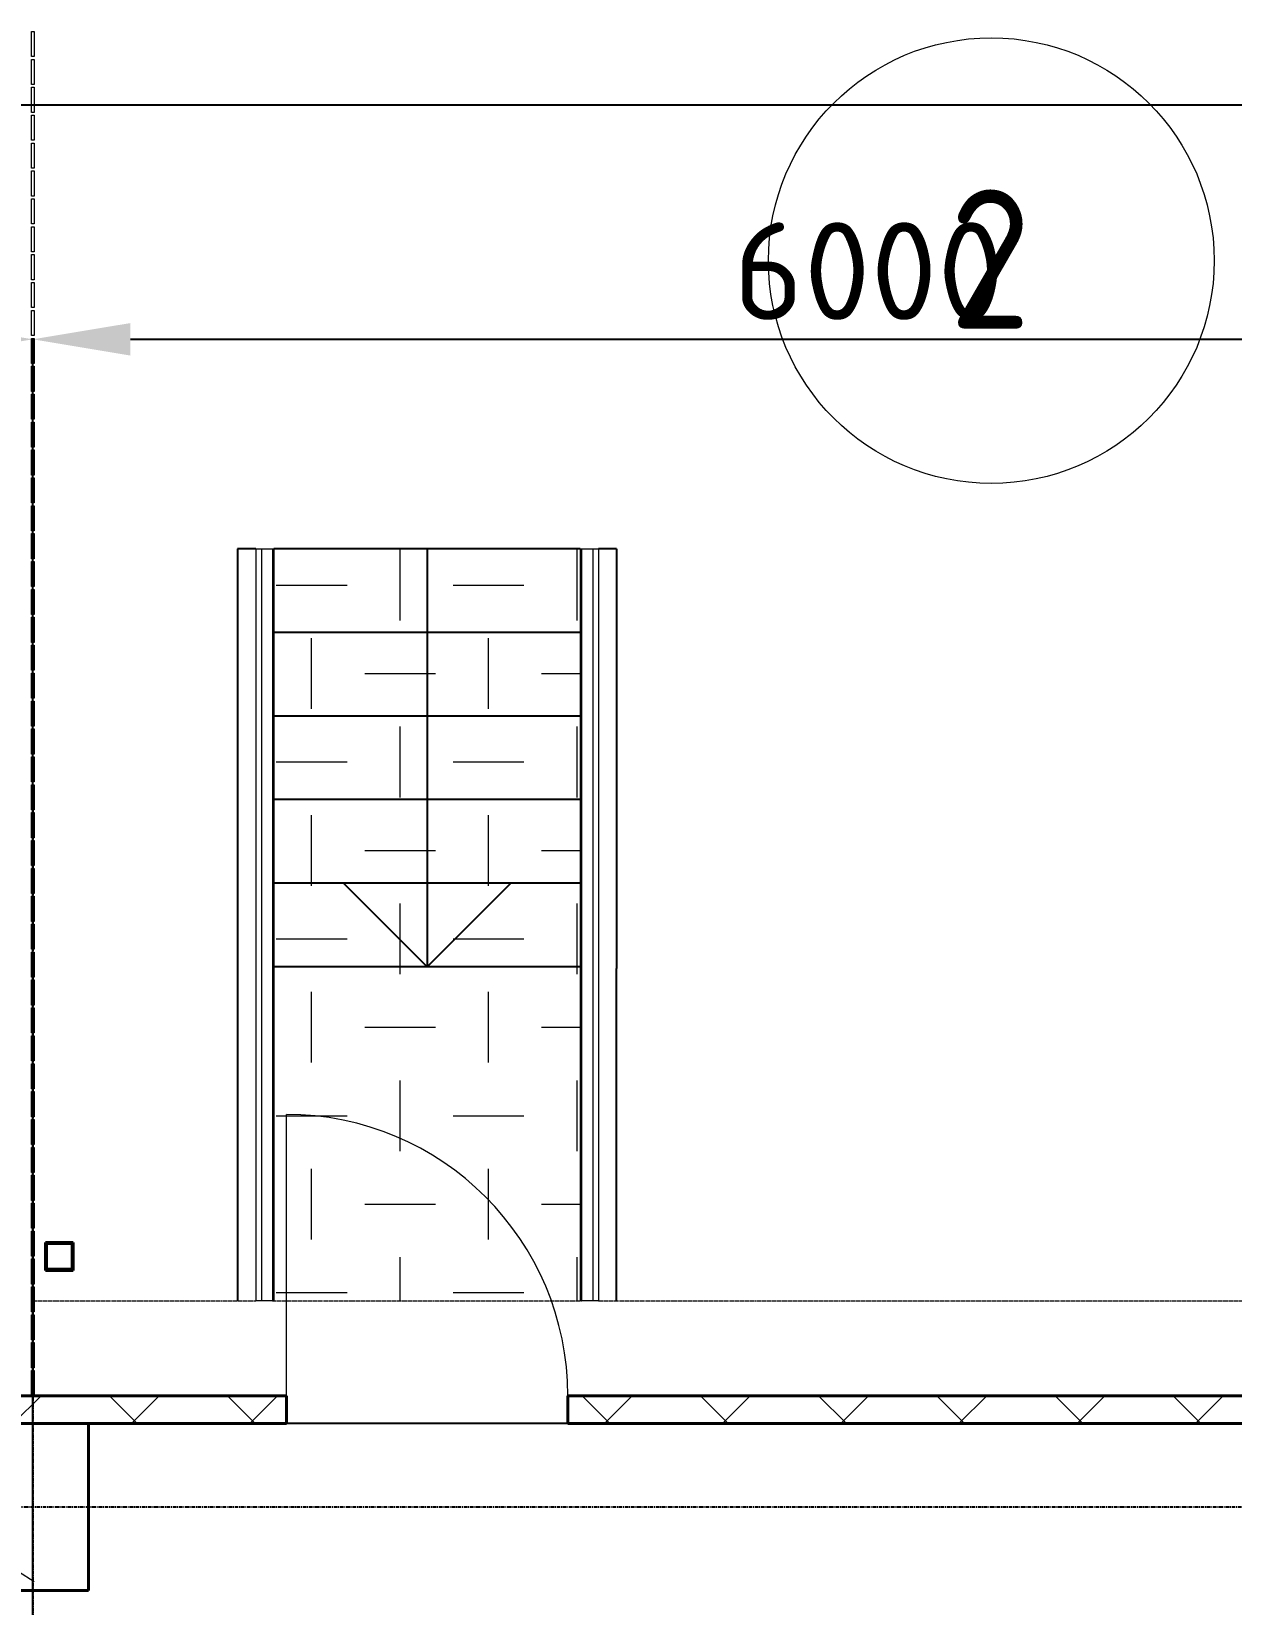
# Model space of a CAD drawing. Header units: millimetres. Extents: x 2140 to 223837, y 2113 to 170313.
# Drawn here: x 22157 to 26464, y 161408 to 167056 of the extents above; entities that cross this region are included whole.
import ezdxf

# ---------------------------------------------------------------- set-up
doc = ezdxf.new("R2010")
doc.units = ezdxf.units.MM
doc.linetypes.add('ADSK_Штриховая_ш3 п1_5', pattern=[4.5, 3, -1.5])
doc.linetypes.add('Линия сетки', pattern=[22.225, 12.7, -3.175, 3.175, -3.175])
doc.layers.add('0_ANNOT_Dimensions', color=7, linetype='Continuous')
doc.layers.add('Стены', color=7, linetype='Continuous')
for name, color, linetype, lineweight in [('A-AREA-IDEN', 7, 'Continuous', 20), ('A-DOOR', 7, 'Continuous', 18), ('A-GLAZ-CWMG', 7, 'Continuous', 18), ('S-COLS', 7, 'Continuous', 18), ('Поручни', 7, 'Continuous', 18)]:
    doc.layers.add(name, color=color, linetype=linetype, lineweight=lineweight)
doc.styles.add('GOST Common', font='', dxfattribs={"width": 0.9, "height": 500})
doc.styles.get("Standard").update_dxf_attribs({"font": 'isocpeur.ttf'})
doc.styles.get('GOST Common').set_extended_font_data('GOST Common')
doc.dimstyles.new('350', dxfattribs={"dimtxt": 350, "dimasz": 350, "dimexe": 1, "dimexo": 10, "dimgap": 70, "dimtad": 1, "dimdec": 0, "dimzin": 0, "dimdsep": 46, "dimtxsty": 'Standard', "dimcen": 0.09, "dimadec": 0, "dimazin": 0, "dimtfac": 1, "dimtdec": 0, "dimtofl": 0, "dimtmove": 0, "dimatfit": 3, "dimfxl": 1, "dimtolj": 1, "dimtzin": 0, "dimarcsym": 0})
pattern_1 = [(45, (61770, 82517.75), (-502.8943, 502.8943), []), (45, (61770, 83279.75), (-502.8943, 502.8943), [])]
pattern_2 = [(0, (61770, 82517.75), (317.5, 317.5), [254, -381]), (90, (62214.5, 82390.75), (-317.5, 317.5), [254, -381])]

# ---------------------------------------------------------------- blocks, each defined once
blk = doc.blocks.new('Сборный железобетон-Колонна 1 - 600x400-V10-В_АР_ПЭ_01 Этаж')
at = {"layer": 'S-COLS', "lineweight": 9}
h = blk.add_hatch(dxfattribs=at)
h.set_pattern_fill('FP_11', color=256, style=0, pattern_type=2)
h.set_pattern_definition([(320, (-77152.2, -41723.1), (-127.512, -1457.472), [152.4, -1676.4]), (265, (-77152.2, -41723.1), (1528.454, 281.942), [121.92, -1341.12]), (10.451, (-77162.8, -41844.6), (1400.933, -1175.541), [129.52, -1424.72]), (316.184, (-76745.8, -41723.1), (-336.342, -2168.632), [228.6, -2514.6]), (6.636, (-76773.8, -41903.8), (1979.42, -1899.22), [194.28, -2137.08]), (261.184, (-76745.8, -41723), (1979.4, -1899.24), [182.88, -2011.68]), (291, (-76847.4, -41926.3), (-818.121, -1212.915), [152.4, -1676.4]), (236, (-76847.4, -41926.3), (1473.504, -494.417), [121.92, -1341.12]), (341.451, (-76915.6, -42027.4), (655.37, -1707.337), [129.52, -1424.72]), (307.5, (-77152.2, -41723.1), (676.4402, -24.7094), [67.056, -1257.808, 67.056, -2640.584]), (307.5, (-77152.2, -41723.1), (676.4402, -24.7094), [-1391.92, -1294.384, 67.056, -1279.144]), (277.5, (-77152.2, -41723.1), (801.444, -534.558), [67.056, -709.168, 67.056, -1740.408]), (277.5, (-77152.2, -41723.1), (801.444, -534.558), [-843.28, -1227.328, 67.056, -446.024]), (237.5, (-77152.2, -41269.96), (-45.8312, -1084.7275), [67.056, -440.944, 67.056, -3621.024]), (237.5, (-77152.2, -41269.96), (-45.8312, -1084.7275), [-575.056, -1517.904, 67.056, -2036.064]), (227.5, (-77152.2, -41066.8), (203.414, -1185.035), [67.056, -593.344, 67.056, -2479.04]), (227.5, (-77152.2, -41066.8), (203.414, -1185.035), [-727.456, -985.52, 67.056, -1426.464])])
h.paths.add_polyline_path([(-325, -165), (-325, -175), (275, -175), (275, 225), (-325, 225), (-325, 215)], flags=0)
at = {"layer": 'S-COLS', "lineweight": 40}
for p, q in [((275, 225), (-325, 225)), ((-325, 225), (-325, 215)), ((-325, 215), (-325, -165)), ((275, 215), (275, 225)), ((275, -165), (275, 215)), ((-325, -165), (-325, -175)), ((275, -175), (275, -165)), ((-325, -175), (275, -175))]:
    blk.add_line(p, q, dxfattribs=at)
blk = doc.blocks.new('Наружная дверь 1-Навесная - 24698-81 - ДН21-10А ГОСТ 24698-81-555611-В_АР_ПЭ_01 Этаж')
at = {"layer": 'A-DOOR'}
blk.add_line((515, -50), (515, -1060), dxfattribs=at)
blk.add_arc((515, -50), 1010, 180, 270, dxfattribs=at)
blk = doc.blocks.new('Прямоугольный импост - 50х150 2-V125-В_АР_ПЭ_01 Этаж')
at = {"layer": 'A-GLAZ-CWMG'}
for p, q in [((-41753.1, 77617.3), (-41743.1, 77617.3)), ((-41753.1, 77527.2), (-41753.1, 77617.3)), ((-41743.1, 77617.3), (-41743.1, 77527.2))]:
    blk.add_line(p, q, dxfattribs=at)
blk = doc.blocks.new('Прямоугольный импост - 50х150 2-678927-В_АР_ПЭ_01 Этаж')
at = {"layer": 'A-GLAZ-CWMG'}
for p, q in [((54361.6, -48877.8), (54361.6, -48867.8)), ((54361.6, -48867.8), (54451.7, -48867.8)), ((54451.7, -48877.8), (54361.6, -48877.8)), ((54451.7, -48867.8), (54451.7, -48877.8))]:
    blk.add_line(p, q, dxfattribs=at)
blk = doc.blocks.new('Ограждение - Ограждение-737084-В_АР_ПЭ_01 Этаж')
at = {"layer": 'Поручни'}
for p, q in [((-40947.7, 80567.2), (-40927.7, 80567.2)), ((-40947.7, 80567.2), (-40947.7, 79067.2)), ((-40927.7, 80567.2), (-40887.7, 80567.2)), ((-40927.7, 80567.2), (-40927.7, 79067.2)), ((-40887.7, 80567.2), (-40882.7, 80567.2)), ((-40887.7, 80567.2), (-40887.7, 79067.2)), ((-40882.7, 80567.2), (-40882.7, 79067.2)), ((-40947.7, 79067.2), (-40947.7, 77867.2)), ((-40927.7, 79067.2), (-40927.7, 77867.2)), ((-40887.7, 79067.2), (-40887.7, 77867.2)), ((-40882.7, 79067.2), (-40882.7, 77867.2)), ((-40927.7, 77867.2), (-40947.7, 77867.2)), ((-40887.7, 77867.2), (-40927.7, 77867.2))]:
    blk.add_line(p, q, dxfattribs=at)
blk = doc.blocks.new('Ограждение - Ограждение-737255-В_АР_ПЭ_01 Этаж')
at = {"layer": 'Поручни'}
for p, q in [((-39783.5, 80567.2), (-39778.5, 80567.2)), ((-39783.5, 80567.2), (-39783.5, 79067.2)), ((-39778.5, 80567.2), (-39738.5, 80567.2)), ((-39778.5, 80567.2), (-39778.5, 79067.2)), ((-39738.5, 80567.2), (-39718.5, 80567.2)), ((-39738.5, 80567.2), (-39738.5, 79067.2)), ((-39718.5, 80567.2), (-39718.5, 79067.2)), ((-39783.5, 79067.2), (-39783.5, 77867.2)), ((-39778.5, 79067.2), (-39778.5, 77867.2)), ((-39738.5, 79067.2), (-39738.5, 77867.2)), ((-39718.5, 79067.2), (-39718.5, 77867.2)), ((-39738.5, 77867.2), (-39778.5, 77867.2)), ((-39718.5, 77867.2), (-39738.5, 77867.2))]:
    blk.add_line(p, q, dxfattribs=at)
blk = doc.blocks.new('Гнутый квадратный профиль _ТУ 36-2287-80_-Колонна - гнутый квадрат_ проф_100x4-745897-В_АР_ПЭ_01 Этаж')
at = {"layer": 'S-COLS', "lineweight": 9}
h = blk.add_hatch(dxfattribs=at)
h.set_pattern_fill('FP_144', color=256, style=0, pattern_type=2)
h.set_pattern_definition([(45, (41653.1, -78027.18), (-212.132, 212.132), [])])
h.paths.add_polyline_path([(-50, -50), (50, -50), (50, 50), (-50, 50)], flags=0)
h.paths.add_polyline_path([(46, -46), (-46, -46), (-46, 46), (46, 46)], flags=0)
at = {"layer": 'S-COLS', "lineweight": 40}
for p, q in [((50, 50), (-50, 50)), ((-50, 50), (-50, -50)), ((-46, -46), (-46, 46)), ((-46, 46), (46, 46)), ((46, 46), (46, -46)), ((50, -50), (50, 50)), ((-50, -50), (50, -50)), ((46, -46), (-46, -46))]:
    blk.add_line(p, q, dxfattribs=at)
blk = doc.blocks.new('ADSK_Марка_Помещение_ОдноЗначение - Номер-247393-В_АР_ПЭ_01 Этаж')
at = {"layer": 'A-AREA-IDEN'}
blk.add_circle((0, 0), 4, dxfattribs=at)
blk = doc.blocks.new('Помещение')
at = {"lineweight": 9}
h = blk.add_hatch(dxfattribs=at)
h.set_pattern_fill('FP_115', color=256, style=0, pattern_type=2)
h.set_pattern_definition(pattern_2)
h.paths.add_polyline_path([(20887.3036, 162784.9347), (21986.5036, 162784.9347), (21986.5036, 163084.9347), (20887.3036, 163084.9347), (20887.3036, 163078.9108)], flags=0)
h = blk.add_hatch(dxfattribs=at)
h.set_pattern_fill('FP_115', color=256, style=0, pattern_type=2)
h.set_pattern_definition(pattern_2)
h.paths.add_polyline_path([(20887.3036, 162484.9347), (21986.5036, 162484.9347), (21986.5036, 162784.9347), (20887.3036, 162784.9347), (20887.3036, 162590.4068)], flags=0)
h = blk.add_hatch(dxfattribs=at)
h.set_pattern_fill('FP_115', color=256, style=0, pattern_type=2)
h.set_pattern_definition(pattern_2)
h.paths.add_polyline_path([(20887.3036, 162184.9347), (21986.5036, 162184.9347), (21986.5036, 162484.9347), (20887.3036, 162484.9347), (20887.3036, 162478.9108)], flags=0)
h = blk.add_hatch(dxfattribs=at)
h.set_pattern_fill('FP_115', color=256, style=0, pattern_type=2)
h.set_pattern_definition(pattern_2)
h.paths.add_polyline_path([(20887.3036, 161884.9347), (21986.5036, 161884.9347), (21986.5036, 162184.9347), (20887.3036, 162184.9347), (20887.3036, 162178.9108)], flags=0)
h = blk.add_hatch(dxfattribs=at)
h.set_pattern_fill('FP_115', color=256, style=0, pattern_type=2)
h.set_pattern_definition(pattern_2)
h.paths.add_polyline_path([(20887.3036, 161584.9347), (21986.5036, 161584.9347), (21986.5036, 161884.9347), (20887.3036, 161884.9347), (20887.3036, 161878.9108)], flags=0)
h = blk.add_hatch(dxfattribs=at)
h.set_pattern_fill('FP_115', color=256, style=0, pattern_type=2)
h.set_pattern_definition(pattern_2)
h.paths.add_polyline_path([(20887.3036, 160384.9347), (21986.5036, 160384.9347), (21986.5036, 161584.9347), (20887.3036, 161584.9347)], flags=0)
h = blk.add_hatch(dxfattribs=at)
h.set_pattern_fill('FP_99', color=256, style=0, pattern_type=2)
h.set_pattern_definition([(45, (61770, 82517.75), (-212.132, 212.132), []), (135, (61770, 82517.75), (-212.132, -212.132), [])])
h.paths.add_polyline_path([(110319.9036, 159946.9347), (110319.9036, 160042.9347), (105671.9036, 160042.9347), (105671.9036, 159946.9347), (110223.9036, 159946.9347)], flags=0)
h.paths.add_polyline_path([(104123.9036, 159946.9347), (104661.9036, 159946.9347), (104661.9036, 160042.9347), (102521.9036, 160042.9347), (102521.9036, 159946.9347), (103749.0664, 159946.9347)], flags=0)
h.paths.add_polyline_path([(91626.8337, 159946.9347), (93521.9036, 159946.9347), (93521.9036, 160042.9347), (90521.9036, 160042.9347), (90521.9036, 159946.9347)], flags=0)
h.paths.add_polyline_path([(99521.9036, 159946.9347), (99521.9036, 160042.9347), (96521.9036, 160042.9347), (96521.9036, 159946.9347), (98553.8238, 159946.9347)], flags=0)
h.paths.add_polyline_path([(84521.9036, 159946.9347), (87521.9036, 159946.9347), (87521.9036, 160042.9347), (84521.9036, 160042.9347)], flags=0)
h.paths.add_polyline_path([(79504.601, 159946.9347), (81521.9036, 159946.9347), (81521.9036, 160042.9347), (78521.9036, 160042.9347), (78521.9036, 159946.9347)], flags=0)
h.paths.add_polyline_path([(74309.3584, 159946.9347), (75521.9036, 159946.9347), (75521.9036, 160042.9347), (72521.9036, 160042.9347), (72521.9036, 159946.9347), (72577.6109, 159946.9347)], flags=0)
h.paths.add_polyline_path([(69521.9036, 159946.9347), (69521.9036, 160042.9347), (66521.9036, 160042.9347), (66521.9036, 159946.9347), (69114.1158, 159946.9347)], flags=0)
h.paths.add_polyline_path([(63521.9036, 159946.9347), (63521.9036, 160042.9347), (60521.9036, 160042.9347), (60521.9036, 159946.9347), (62187.1257, 159946.9347)], flags=0)
h.paths.add_polyline_path([(48521.9036, 159946.9347), (51521.9036, 159946.9347), (51521.9036, 160042.9347), (48521.9036, 160042.9347)], flags=0)
h.paths.add_polyline_path([(54521.9036, 159946.9347), (57521.9036, 159946.9347), (57521.9036, 160042.9347), (54521.9036, 160042.9347)], flags=0)
h.paths.add_polyline_path([(39521.9036, 159946.9347), (39521.9036, 160042.9347), (21941.9036, 160042.9347), (21941.9036, 159946.9347), (37942.6603, 159946.9347)], flags=0)
h.paths.add_polyline_path([(42521.9036, 159946.9347), (45521.9036, 159946.9347), (45521.9036, 160042.9347), (42521.9036, 160042.9347)], flags=0)
h.paths.add_polyline_path([(17321.9036, 159946.9347), (17321.9036, 160042.9347), (13817.9036, 160042.9347), (13817.9036, 159969.9347), (13721.9036, 159969.9347), (13723.9036, 159946.9347), (17161.69, 159946.9347)], flags=0)
h.paths.add_polyline_path([(18331.9036, 159946.9347), (20931.9036, 159946.9347), (20931.9036, 160042.9347), (18331.9036, 160042.9347)], flags=0)
h = blk.add_hatch(dxfattribs=at)
h.set_pattern_fill('FP_98', color=256, style=0, pattern_type=2)
h.set_pattern_definition(pattern_1)
h.paths.add_polyline_path([(110319.9036, 160042.9347), (110319.9036, 160044.9347), (107212.5615, 160042.9347)], flags=0)
h.paths.add_polyline_path([(104661.9036, 160042.9347), (104661.9036, 160044.9347), (104614.9402, 160042.9347)], flags=0)
h.paths.add_polyline_path([(87521.9036, 160042.9347), (87521.9036, 160044.9347), (86431.5911, 160042.9347)], flags=0)
h.paths.add_polyline_path([(69521.9036, 160042.9347), (69521.9036, 160044.9347), (69501.6241, 160042.9347)], flags=0)
h.paths.add_polyline_path([(63521.9036, 160042.9347), (63521.9036, 160044.9347), (62187.1257, 160042.9347)], flags=0)
h.paths.add_polyline_path([(57521.9036, 160042.9347), (57521.9036, 160044.9347), (56991.8832, 160042.9347)], flags=0)
h.paths.add_polyline_path([(51521.9036, 160042.9347), (51521.9036, 160044.9347), (51501.6241, 160042.9347)], flags=0)
h.paths.add_polyline_path([(39521.9036, 160042.9347), (39521.9036, 160044.9347), (37942.6603, 160042.9347)], flags=0)
h.paths.add_polyline_path([(20931.9036, 160042.9347), (20931.9036, 160044.9347), (20625.1851, 160042.9347)], flags=0)
h = blk.add_hatch(dxfattribs=at)
h.set_pattern_fill('FP_98', color=256, style=0, pattern_type=2)
h.set_pattern_definition(pattern_1)
h.paths.add_polyline_path([(108621.9036, 159944.9347), (108621.9036, 159946.9347), (107212.5615, 159944.9347)], flags=0)
h.paths.add_polyline_path([(110221.9036, 159944.9347), (110223.9036, 159946.9347), (110211.9036, 159944.9347)], flags=0)
h.paths.add_polyline_path([(105821.9036, 159944.9347), (105823.9036, 159946.9347), (105671.9036, 159944.9347)], flags=0)
h.paths.add_polyline_path([(87521.9036, 159944.9347), (87521.9036, 159946.9347), (86431.5911, 159944.9347)], flags=0)
h.paths.add_polyline_path([(63521.9036, 159944.9347), (63521.9036, 159946.9347), (62221.9036, 159944.9347)], flags=0)
h.paths.add_polyline_path([(51521.9036, 159944.9347), (51521.9036, 159946.9347), (50221.9036, 159944.9347)], flags=0)
h.paths.add_polyline_path([(45521.9036, 159944.9347), (45521.9036, 159946.9347), (44869.6505, 159944.9347)], flags=0)
h.paths.add_polyline_path([(39521.9036, 159944.9347), (39521.9036, 159946.9347), (38221.9036, 159944.9347)], flags=0)
h.paths.add_polyline_path([(20931.9036, 159944.9347), (20931.9036, 159946.9347), (20625.1851, 159944.9347)], flags=0)
for p, q in [((20822.3036, 163084.9347), (20756.9036, 163084.9347)), ((20756.9036, 163084.9347), (20756.9036, 161578.9108)), ((21986.5036, 163084.9347), (20887.3036, 163084.9347)), ((21986.5036, 163084.9347), (20887.3036, 163084.9347)), ((21436.9036, 163084.9347), (21436.9036, 162784.9347)), ((22116.9036, 163084.9347), (22051.5036, 163084.9347)), ((22116.9036, 163084.9347), (22116.9036, 161578.9108)), ((21986.5036, 162784.9347), (20887.3036, 162784.9347)), ((21986.5036, 162784.9347), (20887.3036, 162784.9347)), ((21436.9036, 162784.9347), (21436.9036, 162484.9347)), ((21986.5036, 162484.9347), (20887.3036, 162484.9347)), ((21986.5036, 162484.9347), (20887.3036, 162484.9347)), ((21436.9036, 162484.9347), (21436.9036, 162184.9347)), ((21986.5036, 162184.9347), (20887.3036, 162184.9347)), ((21986.5036, 162184.9347), (20887.3036, 162184.9347)), ((21436.9036, 162184.9347), (21436.9036, 161884.9347)), ((21986.5036, 161884.9347), (20887.3036, 161884.9347)), ((21986.5036, 161884.9347), (20887.3036, 161884.9347)), ((21436.9036, 161584.9347), (21136.9036, 161884.9347)), ((21436.9036, 161884.9347), (21436.9036, 161584.9347)), ((21436.9036, 161584.9347), (21736.9036, 161884.9347)), ((20756.9036, 161578.9108), (20756.9036, 160384.9347)), ((21986.5036, 161584.9347), (20887.3036, 161584.9347)), ((21986.5036, 161584.9347), (20887.3036, 161584.9347)), ((22116.9036, 160384.9347), (22116.9036, 161578.9108)), ((21941.9036, 159944.9347), (20931.9036, 159944.9347))]:
    blk.add_line(p, q)
at = {"color": 9, "linetype": 'Линия сетки', "true_color": 0xc7c8ca}
for p, q in [((20021.9036, 162172.4828), (20021.9036, 22887.2413)), ((113992.9741, 159644.9347), (7061.0864, 159644.9347))]:
    blk.add_line(p, q, dxfattribs=at)
at = {"color": 7, "linetype": 'ADSK_Штриховая_ш3 п1_5', "lineweight": 18}
for p, q in [((20026.9036, 160384.9347), (20822.3036, 160384.9347)), ((20882.3036, 160384.9347), (21991.5036, 160384.9347)), ((22051.5036, 160384.9347), (26016.9036, 160384.9347)), ((21941.9036, 159944.9347), (20931.9036, 159944.9347))]:
    blk.add_line(p, q, dxfattribs=at)
at = {"lineweight": 40}
for p, q in [((20931.9036, 160044.9347), (18331.9036, 160044.9347)), ((20931.9036, 159944.9347), (20931.9036, 160044.9347)), ((38661.458, 160044.9347), (21941.9036, 160044.9347)), ((21941.9036, 160044.9347), (21941.9036, 159944.9347)), ((20221.9036, 159944.9347), (20931.9036, 159944.9347)), ((21941.9036, 159944.9347), (25821.9036, 159944.9347))]:
    blk.add_line(p, q, dxfattribs=at)
at = {"lineweight": 18}
for p, q in [((20931.9036, 160042.9347), (18331.9036, 160042.9347)), ((39521.9036, 160042.9347), (21941.9036, 160042.9347)), ((20931.9036, 159946.9347), (18331.9036, 159946.9347)), ((39521.9036, 159946.9347), (21941.9036, 159946.9347))]:
    blk.add_line(p, q, dxfattribs=at)
for name, p, rotation in [('Прямоугольный импост - 50х150 2-678927-В_АР_ПЭ_01 Этаж', (68894.7226, 219304.6716), 270), ('Прямоугольный импост - 50х150 2-678927-В_АР_ПЭ_01 Этаж', (68894.7226, 219204.505), 270), ('Прямоугольный импост - 50х150 2-678927-В_АР_ПЭ_01 Этаж', (68894.7226, 219104.3383), 270), ('Прямоугольный импост - 50х150 2-678927-В_АР_ПЭ_01 Этаж', (68894.7226, 219004.1716), 270), ('Прямоугольный импост - 50х150 2-678927-В_АР_ПЭ_01 Этаж', (68894.7226, 218904.005), 270), ('Прямоугольный импост - 50х150 2-678927-В_АР_ПЭ_01 Этаж', (68894.7226, 218803.8383), 270), ('Прямоугольный импост - 50х150 2-678927-В_АР_ПЭ_01 Этаж', (68894.7226, 218703.6716), 270), ('Прямоугольный импост - 50х150 2-678927-В_АР_ПЭ_01 Этаж', (68894.7226, 218603.505), 270), ('Прямоугольный импост - 50х150 2-678927-В_АР_ПЭ_01 Этаж', (68894.7226, 218503.3383), 270), ('Прямоугольный импост - 50х150 2-678927-В_АР_ПЭ_01 Этаж', (68894.7226, 218403.1716), 270), ('Прямоугольный импост - 50х150 2-678927-В_АР_ПЭ_01 Этаж', (68894.7226, 218303.005), 270), ('Прямоугольный импост - 50х150 2-678927-В_АР_ПЭ_01 Этаж', (68894.7226, 218202.8383), 270), ('Прямоугольный импост - 50х150 2-678927-В_АР_ПЭ_01 Этаж', (68894.7226, 218102.6716), 270), ('Прямоугольный импост - 50х150 2-678927-В_АР_ПЭ_01 Этаж', (68894.7226, 218002.505), 270), ('Прямоугольный импост - 50х150 2-678927-В_АР_ПЭ_01 Этаж', (68894.7226, 217902.3383), 270), ('Прямоугольный импост - 50х150 2-678927-В_АР_ПЭ_01 Этаж', (68894.7226, 217802.1716), 270), ('Прямоугольный импост - 50х150 2-678927-В_АР_ПЭ_01 Этаж', (68894.7226, 217702.005), 270), ('Прямоугольный импост - 50х150 2-678927-В_АР_ПЭ_01 Этаж', (68894.7226, 217601.8383), 270), ('Прямоугольный импост - 50х150 2-678927-В_АР_ПЭ_01 Этаж', (68894.7226, 217501.6716), 270), ('Прямоугольный импост - 50х150 2-678927-В_АР_ПЭ_01 Этаж', (68894.7226, 217401.505), 270), ('Прямоугольный импост - 50х150 2-678927-В_АР_ПЭ_01 Этаж', (68894.7226, 217301.3383), 270), ('Прямоугольный импост - 50х150 2-678927-В_АР_ПЭ_01 Этаж', (68894.7226, 217201.1716), 270), ('Прямоугольный импост - 50х150 2-678927-В_АР_ПЭ_01 Этаж', (68894.7226, 217101.005), 270), ('Прямоугольный импост - 50х150 2-678927-В_АР_ПЭ_01 Этаж', (68894.7226, 217000.8383), 270), ('Прямоугольный импост - 50х150 2-678927-В_АР_ПЭ_01 Этаж', (68894.7226, 216900.6716), 269.9999999999951), ('Прямоугольный импост - 50х150 2-678927-В_АР_ПЭ_01 Этаж', (68894.7226, 216800.505), 270), ('Прямоугольный импост - 50х150 2-678927-В_АР_ПЭ_01 Этаж', (68894.7226, 216700.3383), 270), ('Прямоугольный импост - 50х150 2-678927-В_АР_ПЭ_01 Этаж', (68894.7226, 216600.1716), 270), ('Прямоугольный импост - 50х150 2-678927-В_АР_ПЭ_01 Этаж', (68894.7226, 216500.005), 270), ('Прямоугольный импост - 50х150 2-678927-В_АР_ПЭ_01 Этаж', (68894.7226, 216399.8383), 270), ('Прямоугольный импост - 50х150 2-678927-В_АР_ПЭ_01 Этаж', (68894.7226, 216299.6716), 270), ('Прямоугольный импост - 50х150 2-678927-В_АР_ПЭ_01 Этаж', (68894.7226, 216199.505), 270), ('Прямоугольный импост - 50х150 2-678927-В_АР_ПЭ_01 Этаж', (68894.7226, 216099.3383), 270), ('Прямоугольный импост - 50х150 2-678927-В_АР_ПЭ_01 Этаж', (68894.7226, 215999.1716), 270), ('Прямоугольный импост - 50х150 2-678927-В_АР_ПЭ_01 Этаж', (68894.7226, 215899.005), 270), ('Прямоугольный импост - 50х150 2-678927-В_АР_ПЭ_01 Этаж', (68894.7226, 215798.8383), 270), ('Прямоугольный импост - 50х150 2-678927-В_АР_ПЭ_01 Этаж', (68894.7226, 215698.6716), 270), ('Прямоугольный импост - 50х150 2-678927-В_АР_ПЭ_01 Этаж', (68894.7226, 215598.505), 270), ('Прямоугольный импост - 50х150 2-678927-В_АР_ПЭ_01 Этаж', (68894.7226, 215498.3383), 270), ('Прямоугольный импост - 50х150 2-678927-В_АР_ПЭ_01 Этаж', (68894.7226, 215398.1716), 270), ('Наружная дверь 1-Навесная - 24698-81 - ДН21-10А ГОСТ 24698-81-555611-В_АР_ПЭ_01 Этаж', (21446.9036, 159994.9347), 180), ('Прямоугольный импост - 50х150 2-678927-В_АР_ПЭ_01 Этаж', (68894.7226, 215298.005), 270), ('Прямоугольный импост - 50х150 2-678927-В_АР_ПЭ_01 Этаж', (68894.7226, 215197.8383), 270), ('Прямоугольный импост - 50х150 2-678927-В_АР_ПЭ_01 Этаж', (68894.7226, 215097.6716), 270), ('Прямоугольный импост - 50х150 2-678927-В_АР_ПЭ_01 Этаж', (68894.7226, 214997.505), 270), ('Прямоугольный импост - 50х150 2-678927-В_АР_ПЭ_01 Этаж', (68894.7226, 214897.3383), 270), ('Прямоугольный импост - 50х150 2-678927-В_АР_ПЭ_01 Этаж', (68894.7226, 214797.1716), 270), ('Прямоугольный импост - 50х150 2-678927-В_АР_ПЭ_01 Этаж', (68894.7226, 214697.005), 270), ('Прямоугольный импост - 50х150 2-678927-В_АР_ПЭ_01 Этаж', (68894.7226, 214596.8383), 270), ('Сборный железобетон-Колонна 1 - 600x400-V10-В_АР_ПЭ_01 Этаж', (20046.9036, 159669.9347), 90.0000000000002)]:
    blk.add_blockref(name, p, dxfattribs=dict(rotation=rotation))
at = {"xscale": 199.9999999999999, "yscale": 199.9999999999999, "zscale": 199.9999999999999}
blk.add_blockref('ADSK_Марка_Помещение_ОдноЗначение - Номер-247393-В_АР_ПЭ_01 Этаж', (23461.8172, 164120.3616), dxfattribs=at)
for name, p in [('Ограждение - Ограждение-737084-В_АР_ПЭ_01 Этаж', (61770, 82517.7536)), ('Ограждение - Ограждение-737255-В_АР_ПЭ_01 Этаж', (61770, 82517.7536)), ('Гнутый квадратный профиль _ТУ 36-2287-80_-Колонна - гнутый квадрат_ проф_100x4-745897-В_АР_ПЭ_01 Этаж', (20116.9036, 160544.9347)), ('Прямоугольный импост - 50х150 2-V125-В_АР_ПЭ_01 Этаж', (61770, 82517.7536))]:
    blk.add_blockref(name, p)
at = {"lineweight": 9, "insert": (23311.5027, 164375.8118), "char_height": 500, "width": 389.620125, "attachment_point": 1, "style": 'GOST Common'}
blk.add_mtext('\\fGOST Common|b0|i0|c204|p34|;\\W.9;2', dxfattribs=at)
blk = doc.blocks.new('*D1657')
at = {"layer": '0_ANNOT_Dimensions', "color": 0, "lineweight": -2, "transparency": 16777216}
for p, q in [((0, 10), (0, 4843.8)), ((350, 4842.8), (3600, 4842.8)), ((3950, 10), (3950, 4843.8))]:
    blk.add_line(p, q, dxfattribs=at)
at = {"layer": '0_ANNOT_Dimensions', "color": 0, "transparency": 16777216}
for points in [[(350, 4901.1), (350, 4784.4), (0, 4842.8)], [(3600, 4901.1), (3600, 4784.4), (3950, 4842.8)]]:
    blk.add_solid(points, dxfattribs=at)
at = {"layer": 'Defpoints', "color": 0, "transparency": 16777216}
for p in [(3950, 4842.8), (0, 0), (3950, 0)]:
    blk.add_point(p, dxfattribs=at)
at = {"layer": '0_ANNOT_Dimensions', "color": 0, "transparency": 16777216, "insert": (1975, 5087.8), "char_height": 350, "attachment_point": 5}
blk.add_mtext('\\A1;3950', dxfattribs=at)
blk = doc.blocks.new('*D1658')
at = {"layer": '0_ANNOT_Dimensions', "color": 0, "lineweight": -2, "transparency": 16777216}
for p, q in [((3950, 10), (3950, 4843.8)), ((4300, 4842.8), (9600, 4842.8)), ((9950, 10), (9950, 4843.8))]:
    blk.add_line(p, q, dxfattribs=at)
at = {"layer": '0_ANNOT_Dimensions', "color": 0, "transparency": 16777216}
for points in [[(4300, 4901.1), (4300, 4784.4), (3950, 4842.8)], [(9600, 4901.1), (9600, 4784.4), (9950, 4842.8)]]:
    blk.add_solid(points, dxfattribs=at)
at = {"layer": 'Defpoints', "color": 0, "transparency": 16777216}
for p in [(9950, 4842.8), (3950, 0), (9950, 0)]:
    blk.add_point(p, dxfattribs=at)
at = {"layer": '0_ANNOT_Dimensions', "color": 0, "transparency": 16777216, "insert": (6950, 5087.8), "char_height": 350, "attachment_point": 5}
blk.add_mtext('\\A1;6000', dxfattribs=at)
blk = doc.blocks.new('*D1676')
at = {"layer": '0_ANNOT_Dimensions', "color": 0, "lineweight": -2, "transparency": 16777216}
for p, q in [((0, 2436.9), (0, 5685.1)), ((87100, 5684.1), (350, 5684.1)), ((87450, 2436.9), (87450, 5685.1))]:
    blk.add_line(p, q, dxfattribs=at)
at = {"layer": '0_ANNOT_Dimensions', "color": 0, "transparency": 16777216}
for points in [[(350, 5742.4), (350, 5625.8), (0, 5684.1)], [(87100, 5742.4), (87100, 5625.8), (87450, 5684.1)]]:
    blk.add_solid(points, dxfattribs=at)
at = {"layer": 'Defpoints', "color": 0, "transparency": 16777216}
for p in [(0, 5684.1), (0, 2426.9), (87450, 2426.9)]:
    blk.add_point(p, dxfattribs=at)
at = {"layer": '0_ANNOT_Dimensions', "color": 0, "transparency": 16777216, "insert": (43725, 5929.1), "char_height": 350, "attachment_point": 5}
blk.add_mtext('\\A1;87450', dxfattribs=at)
blk = doc.blocks.new('МК1 Сетка колонн и осей')
at = {"layer": '0_ANNOT_Dimensions'}
for base, p1, p2, picture, middle in [((0, 5684.1), (87450, 2426.9), (0, 2426.9), '*D1676', (43725, 5929.1)), ((3950, 4842.8), (0, 0), (3950, 0), '*D1657', (1975, 5087.8)), ((9950, 4842.8), (3950, 0), (9950, 0), '*D1658', (6950, 5087.8))]:
    dim = blk.add_linear_dim(base=base, p1=p1, p2=p2, dimstyle='350', dxfattribs=at)
    dim.commit()
    dim.dimension.update_dxf_attribs({"geometry": picture, "text_midpoint": middle})

msp = doc.modelspace()

# ---------------------------------------------------------------- block references
at = {"layer": 'Стены'}
msp.add_blockref('Помещение', (2139.8, 2112.9), dxfattribs=at)

# ---------------------------------------------------------------- next in the draw order: block references
msp.add_blockref('МК1 Сетка колонн и осей', (18211.7, 161107.9))

doc.saveas('drawing.dxf')
